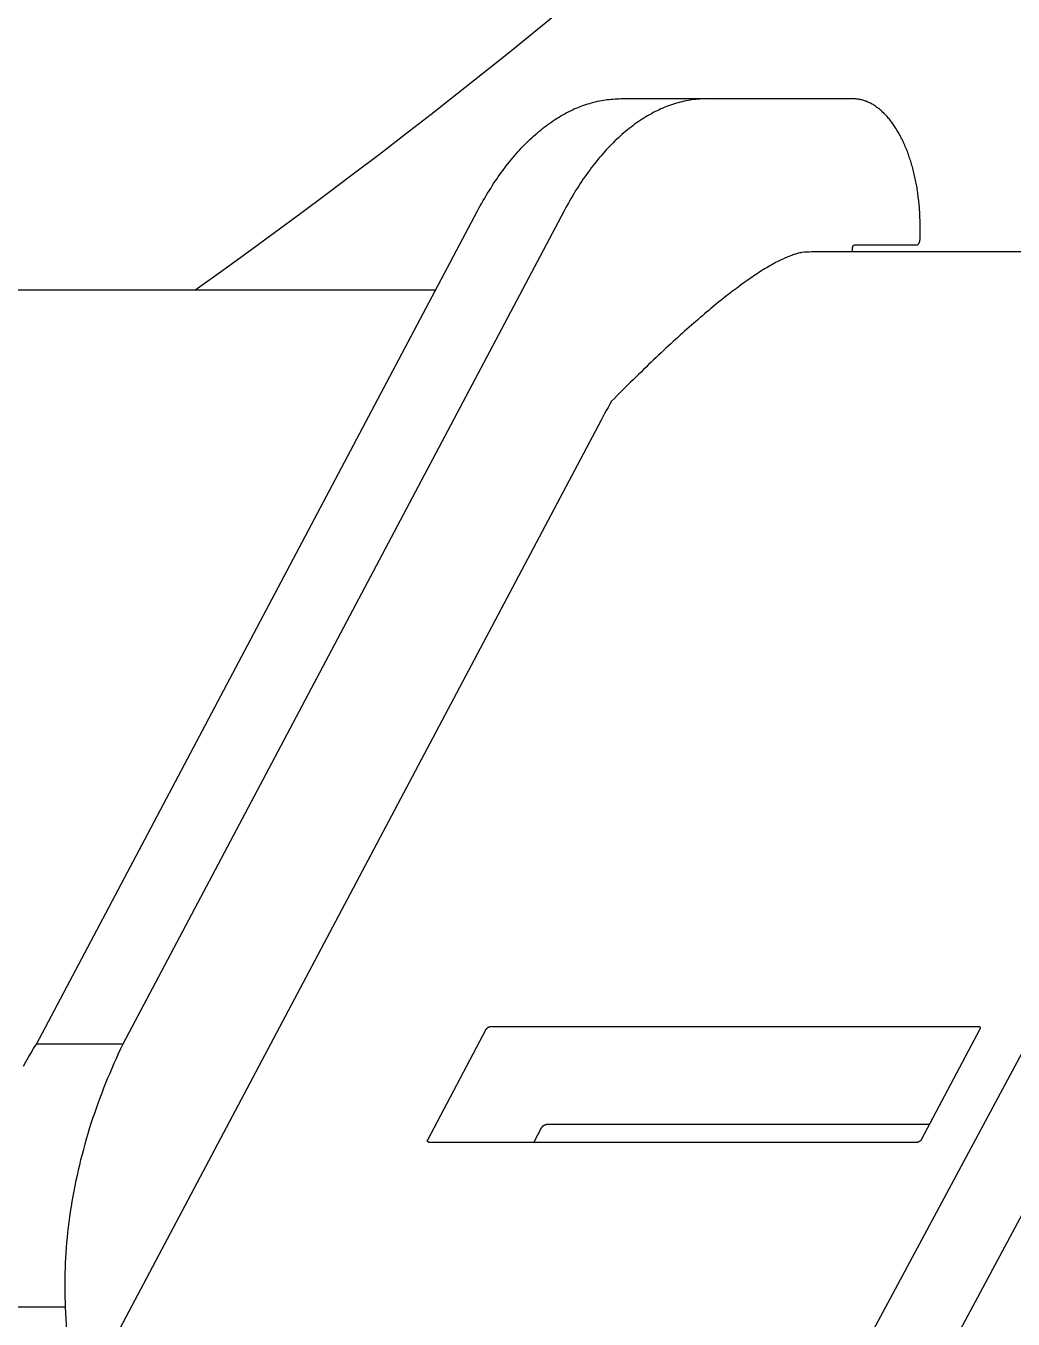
# Model space of a CAD drawing. Header units: millimetres. Extents: x 1084702 to 1166801, y 36632 to 124519.
# Drawn here: x 1098426.8 to 1098504.1, y 57985.9 to 58087.2 of the extents above; entities that cross this region are included whole.
import ezdxf

# ---------------------------------------------------------------- set-up
doc = ezdxf.new("R2010")
doc.units = ezdxf.units.MM
doc.header["$LTSCALE"] = 250
doc.linetypes.add('CENTER', pattern=[3, 2.5, -0.25, 0, -0.25])
doc.layers.get('0').update_dxf_attribs({"color": 255})

# ---------------------------------------------------------------- blocks, each defined once
blk = doc.blocks.new('PK65002M m platform_top')
at = {"linetype": 'Continuous'}
for p, q in [((-10279.4, 3384.9), (-10280.4, 3404.26)), ((-10396.52, 3299), (-10347.04, 3391.25)), ((-10340.26, 3391.25), (-10389.74, 3299)), ((-10321.39, 3315.38), (-10282.99, 3387.84)), ((-10279.4, 3384.9), (-10271.41, 3384.9)), ((-10351.06, 3363.11), (-10346.47, 3371.77)), ((-10346.11, 3371.98), (-10307.94, 3371.98)), ((-10307.8, 3371.77), (-10312.39, 3363.11)), ((-10317.26, 3370.55), (-10347.12, 3370.55)), ((-10318.49, 3299), (-10283.91, 3364.28)), ((-10277.13, 3364.28), (-10311.7, 3299)), ((-10283.91, 3364.28), (-10277.13, 3364.28)), ((-10312.76, 3362.89), (-10350.92, 3362.89)), ((-10308.42, 3305.2), (-10251.03, 3305.2)), ((-10388.02, 3302.2), (-10338.25, 3302.2)), ((-10341.24, 3301.65), (-10346.12, 3301.65)), ((-10341.08, 3302.2), (-10341.08, 3301.95)), ((-10346.38, 3301.15), (-10346.38, 3300.2)), ((-10322.95, 3290.2), (-10341.08, 3290.2))]:
    blk.add_line(p, q, dxfattribs=at)
for points in [[(-10279.35, 3383.19), (-10279.36, 3383.37), (-10279.36, 3383.76), (-10279.37, 3384.14), (-10279.38, 3384.52), (-10279.4, 3384.9)], [(-10283.91, 3364.28), (-10283.73, 3364.66), (-10283.55, 3365.04), (-10283.38, 3365.42), (-10283.21, 3365.8), (-10283.04, 3366.18), (-10282.88, 3366.57), (-10282.71, 3366.95), (-10282.56, 3367.34), (-10282.4, 3367.74), (-10282.25, 3368.13), (-10282.1, 3368.52), (-10281.95, 3368.92), (-10281.81, 3369.32), (-10281.68, 3369.71), (-10281.54, 3370.11), (-10281.41, 3370.51), (-10281.28, 3370.92), (-10281.16, 3371.32), (-10281.04, 3371.72), (-10280.93, 3372.13), (-10280.82, 3372.53), (-10280.71, 3372.94), (-10280.6, 3373.35), (-10280.5, 3373.75), (-10280.41, 3374.16), (-10280.32, 3374.57), (-10280.23, 3374.97), (-10280.15, 3375.38), (-10280.07, 3375.79), (-10279.99, 3376.19), (-10279.92, 3376.6), (-10279.85, 3377.01), (-10279.79, 3377.41), (-10279.73, 3377.82), (-10279.68, 3378.22), (-10279.63, 3378.62), (-10279.58, 3379.03), (-10279.54, 3379.43), (-10279.5, 3379.83), (-10279.47, 3380.23), (-10279.44, 3380.63), (-10279.42, 3381.02), (-10279.4, 3381.42), (-10279.38, 3381.81), (-10279.37, 3382.21), (-10279.36, 3382.6), (-10279.36, 3382.99), (-10279.35, 3383.19)], [(-10276.12, 3366), (-10276.32, 3365.66), (-10276.52, 3365.31), (-10276.72, 3364.97), (-10276.92, 3364.62), (-10277.13, 3364.28)], [(-10346.47, 3371.77), (-10346.47, 3371.77), (-10346.47, 3371.78), (-10346.46, 3371.79), (-10346.46, 3371.79), (-10346.45, 3371.8), (-10346.45, 3371.81), (-10346.44, 3371.81), (-10346.44, 3371.82), (-10346.43, 3371.82), (-10346.43, 3371.83), (-10346.42, 3371.84), (-10346.42, 3371.84), (-10346.41, 3371.85), (-10346.4, 3371.85), (-10346.4, 3371.86), (-10346.39, 3371.87), (-10346.38, 3371.87), (-10346.38, 3371.88), (-10346.37, 3371.88), (-10346.36, 3371.89), (-10346.36, 3371.89), (-10346.35, 3371.9), (-10346.34, 3371.9), (-10346.33, 3371.91), (-10346.33, 3371.91), (-10346.32, 3371.92), (-10346.31, 3371.92), (-10346.3, 3371.93), (-10346.29, 3371.93), (-10346.29, 3371.93), (-10346.28, 3371.94), (-10346.27, 3371.94), (-10346.26, 3371.95), (-10346.25, 3371.95), (-10346.25, 3371.95), (-10346.24, 3371.96), (-10346.23, 3371.96), (-10346.22, 3371.96), (-10346.21, 3371.96), (-10346.2, 3371.97), (-10346.19, 3371.97), (-10346.19, 3371.97), (-10346.18, 3371.97), (-10346.17, 3371.97), (-10346.16, 3371.98), (-10346.15, 3371.98), (-10346.15, 3371.98), (-10346.14, 3371.98), (-10346.13, 3371.98), (-10346.12, 3371.98), (-10346.11, 3371.98), (-10346.11, 3371.98)], [(-10316.12, 3371.98), (-10316.75, 3370.79), (-10316.76, 3370.78), (-10316.77, 3370.77), (-10316.77, 3370.76), (-10316.78, 3370.74), (-10316.79, 3370.73), (-10316.8, 3370.72), (-10316.81, 3370.71), (-10316.82, 3370.7), (-10316.83, 3370.69), (-10316.84, 3370.68), (-10316.85, 3370.67), (-10316.86, 3370.67), (-10316.87, 3370.66), (-10316.89, 3370.65), (-10316.9, 3370.64), (-10316.91, 3370.63), (-10316.92, 3370.63), (-10316.94, 3370.62), (-10316.95, 3370.61), (-10316.97, 3370.61), (-10316.98, 3370.6), (-10317, 3370.59), (-10317.01, 3370.59), (-10317.03, 3370.58), (-10317.04, 3370.58), (-10317.06, 3370.58), (-10317.08, 3370.57), (-10317.09, 3370.57), (-10317.11, 3370.57), (-10317.13, 3370.56), (-10317.15, 3370.56), (-10317.17, 3370.56), (-10317.18, 3370.56), (-10317.2, 3370.56), (-10317.22, 3370.55), (-10317.24, 3370.55), (-10317.26, 3370.55)], [(-10307.94, 3371.98), (-10307.94, 3371.98), (-10307.93, 3371.98), (-10307.92, 3371.98), (-10307.91, 3371.98), (-10307.91, 3371.98), (-10307.9, 3371.98), (-10307.89, 3371.98), (-10307.89, 3371.97), (-10307.88, 3371.97), (-10307.87, 3371.97), (-10307.87, 3371.97), (-10307.86, 3371.97), (-10307.85, 3371.96), (-10307.85, 3371.96), (-10307.84, 3371.96), (-10307.84, 3371.96), (-10307.83, 3371.95), (-10307.83, 3371.95), (-10307.82, 3371.95), (-10307.82, 3371.94), (-10307.81, 3371.94), (-10307.81, 3371.93), (-10307.81, 3371.93), (-10307.8, 3371.93), (-10307.8, 3371.92), (-10307.8, 3371.92), (-10307.79, 3371.91), (-10307.79, 3371.91)], [(-10307.79, 3371.91), (-10307.79, 3371.9), (-10307.79, 3371.9), (-10307.78, 3371.89), (-10307.78, 3371.89), (-10307.78, 3371.88), (-10307.78, 3371.88), (-10307.78, 3371.87), (-10307.78, 3371.87), (-10307.78, 3371.86), (-10307.78, 3371.85), (-10307.78, 3371.85), (-10307.78, 3371.84), (-10307.78, 3371.84), (-10307.78, 3371.83), (-10307.78, 3371.82), (-10307.78, 3371.82), (-10307.78, 3371.81), (-10307.79, 3371.81), (-10307.79, 3371.8), (-10307.79, 3371.79), (-10307.79, 3371.79), (-10307.8, 3371.78), (-10307.8, 3371.77), (-10307.8, 3371.77)], [(-10351.07, 3362.97), (-10351.08, 3362.97), (-10351.08, 3362.97), (-10351.08, 3362.98), (-10351.08, 3362.99), (-10351.08, 3362.99), (-10351.08, 3363), (-10351.08, 3363), (-10351.09, 3363.01), (-10351.09, 3363.01), (-10351.09, 3363.02), (-10351.09, 3363.02), (-10351.09, 3363.03), (-10351.09, 3363.04), (-10351.08, 3363.04), (-10351.08, 3363.05), (-10351.08, 3363.05), (-10351.08, 3363.06), (-10351.08, 3363.07), (-10351.08, 3363.07), (-10351.07, 3363.08), (-10351.07, 3363.09), (-10351.07, 3363.09), (-10351.07, 3363.1), (-10351.06, 3363.11)], [(-10312.39, 3363.11), (-10312.4, 3363.1), (-10312.4, 3363.09), (-10312.4, 3363.09), (-10312.41, 3363.08), (-10312.41, 3363.07), (-10312.42, 3363.07), (-10312.42, 3363.06), (-10312.43, 3363.05), (-10312.43, 3363.05), (-10312.44, 3363.04), (-10312.44, 3363.04), (-10312.45, 3363.03), (-10312.45, 3363.02), (-10312.46, 3363.02), (-10312.47, 3363.01), (-10312.47, 3363.01), (-10312.48, 3363), (-10312.49, 3363), (-10312.49, 3362.99), (-10312.5, 3362.99), (-10312.51, 3362.98), (-10312.52, 3362.97), (-10312.52, 3362.97), (-10312.53, 3362.96), (-10312.54, 3362.96), (-10312.55, 3362.96), (-10312.55, 3362.95), (-10312.56, 3362.95), (-10312.57, 3362.94), (-10312.58, 3362.94), (-10312.59, 3362.93), (-10312.59, 3362.93), (-10312.6, 3362.93), (-10312.61, 3362.92), (-10312.62, 3362.92), (-10312.63, 3362.92), (-10312.64, 3362.91), (-10312.64, 3362.91), (-10312.65, 3362.91), (-10312.66, 3362.91), (-10312.67, 3362.91), (-10312.68, 3362.9), (-10312.69, 3362.9), (-10312.69, 3362.9), (-10312.7, 3362.9), (-10312.71, 3362.9), (-10312.72, 3362.9), (-10312.73, 3362.9), (-10312.73, 3362.89), (-10312.74, 3362.89), (-10312.75, 3362.89), (-10312.76, 3362.89)], [(-10350.92, 3362.89), (-10350.93, 3362.89), (-10350.94, 3362.89), (-10350.94, 3362.89), (-10350.95, 3362.9), (-10350.96, 3362.9), (-10350.96, 3362.9), (-10350.97, 3362.9), (-10350.98, 3362.9), (-10350.98, 3362.9), (-10350.99, 3362.9), (-10351, 3362.91), (-10351, 3362.91), (-10351.01, 3362.91), (-10351.02, 3362.91), (-10351.02, 3362.91), (-10351.03, 3362.92), (-10351.03, 3362.92), (-10351.04, 3362.92), (-10351.04, 3362.93), (-10351.05, 3362.93), (-10351.05, 3362.93), (-10351.05, 3362.94), (-10351.06, 3362.94), (-10351.06, 3362.95), (-10351.06, 3362.95), (-10351.07, 3362.96), (-10351.07, 3362.96), (-10351.07, 3362.97)], [(-10322.21, 3313.91), (-10322.07, 3314.15), (-10321.93, 3314.39), (-10321.79, 3314.64), (-10321.66, 3314.88), (-10321.52, 3315.13), (-10321.39, 3315.38)], [(-10331.24, 3305.63), (-10331.09, 3305.75), (-10330.94, 3305.87), (-10330.78, 3306), (-10330.62, 3306.12), (-10330.46, 3306.25), (-10330.3, 3306.38), (-10330.14, 3306.52), (-10329.98, 3306.65), (-10329.82, 3306.79), (-10329.65, 3306.92), (-10329.49, 3307.06), (-10329.32, 3307.21), (-10329.15, 3307.35), (-10328.98, 3307.5), (-10328.81, 3307.65), (-10328.64, 3307.8), (-10328.46, 3307.95), (-10328.29, 3308.1), (-10328.11, 3308.26), (-10327.93, 3308.42), (-10327.75, 3308.58), (-10327.57, 3308.74), (-10327.39, 3308.91), (-10327.21, 3309.07), (-10327.02, 3309.24), (-10326.84, 3309.41), (-10326.65, 3309.59), (-10326.46, 3309.76), (-10326.27, 3309.94), (-10326.08, 3310.12), (-10325.89, 3310.3), (-10325.7, 3310.48), (-10325.5, 3310.67), (-10325.31, 3310.85), (-10325.11, 3311.04), (-10324.91, 3311.23), (-10324.71, 3311.43), (-10324.51, 3311.62), (-10324.31, 3311.82), (-10324.1, 3312.02), (-10323.9, 3312.22), (-10323.69, 3312.42), (-10323.48, 3312.63), (-10323.27, 3312.84), (-10323.06, 3313.05), (-10322.85, 3313.26), (-10322.64, 3313.47), (-10322.42, 3313.69), (-10322.21, 3313.91)], [(-10337.12, 3302.26), (-10337.03, 3302.27), (-10336.95, 3302.29), (-10336.86, 3302.31), (-10336.78, 3302.33), (-10336.69, 3302.36), (-10336.6, 3302.39), (-10336.5, 3302.42), (-10336.41, 3302.45), (-10336.32, 3302.48), (-10336.22, 3302.52), (-10336.12, 3302.56), (-10336.02, 3302.6), (-10335.92, 3302.64), (-10335.82, 3302.68), (-10335.72, 3302.73), (-10335.61, 3302.78), (-10335.5, 3302.83), (-10335.4, 3302.88), (-10335.29, 3302.94), (-10335.18, 3302.99), (-10335.06, 3303.05), (-10334.95, 3303.11), (-10334.84, 3303.18), (-10334.72, 3303.24), (-10334.6, 3303.31), (-10334.48, 3303.38), (-10334.36, 3303.45), (-10334.24, 3303.52), (-10334.12, 3303.6), (-10333.99, 3303.67), (-10333.87, 3303.75), (-10333.74, 3303.83), (-10333.61, 3303.92), (-10333.49, 3304), (-10333.35, 3304.09), (-10333.22, 3304.18), (-10333.09, 3304.27), (-10332.96, 3304.36), (-10332.82, 3304.46), (-10332.68, 3304.55), (-10332.54, 3304.65), (-10332.4, 3304.75), (-10332.26, 3304.86), (-10332.12, 3304.96), (-10331.98, 3305.07), (-10331.83, 3305.18), (-10331.69, 3305.29), (-10331.54, 3305.4), (-10331.39, 3305.51), (-10331.24, 3305.63)], [(-10338.25, 3302.2), (-10338.06, 3302.21), (-10337.87, 3302.21), (-10337.68, 3302.22), (-10337.49, 3302.23), (-10337.3, 3302.24), (-10337.12, 3302.26)], [(-10346.12, 3301.65), (-10346.12, 3301.65), (-10346.13, 3301.65), (-10346.14, 3301.65), (-10346.15, 3301.65), (-10346.15, 3301.65), (-10346.16, 3301.65), (-10346.17, 3301.65), (-10346.17, 3301.64), (-10346.18, 3301.64), (-10346.19, 3301.64), (-10346.19, 3301.63), (-10346.2, 3301.63), (-10346.21, 3301.63), (-10346.21, 3301.62), (-10346.22, 3301.62), (-10346.23, 3301.61), (-10346.23, 3301.6), (-10346.24, 3301.6), (-10346.25, 3301.59), (-10346.25, 3301.59), (-10346.26, 3301.58), (-10346.26, 3301.57), (-10346.27, 3301.56), (-10346.28, 3301.56), (-10346.28, 3301.55), (-10346.29, 3301.54), (-10346.29, 3301.53), (-10346.3, 3301.52), (-10346.3, 3301.51), (-10346.31, 3301.5), (-10346.31, 3301.49), (-10346.32, 3301.48), (-10346.32, 3301.47), (-10346.33, 3301.46), (-10346.33, 3301.45), (-10346.33, 3301.44), (-10346.34, 3301.43), (-10346.34, 3301.42), (-10346.35, 3301.41), (-10346.35, 3301.4), (-10346.35, 3301.39), (-10346.36, 3301.37), (-10346.36, 3301.36), (-10346.36, 3301.35), (-10346.36, 3301.34), (-10346.37, 3301.33), (-10346.37, 3301.31), (-10346.37, 3301.3), (-10346.37, 3301.29), (-10346.37, 3301.27), (-10346.38, 3301.26), (-10346.38, 3301.25), (-10346.38, 3301.23), (-10346.38, 3301.22), (-10346.38, 3301.21), (-10346.38, 3301.19), (-10346.38, 3301.18), (-10346.38, 3301.17), (-10346.38, 3301.15)], [(-10341.08, 3301.95), (-10341.08, 3301.95), (-10341.08, 3301.94), (-10341.09, 3301.93), (-10341.09, 3301.92), (-10341.09, 3301.91), (-10341.09, 3301.9), (-10341.09, 3301.89), (-10341.09, 3301.88), (-10341.09, 3301.87), (-10341.09, 3301.87), (-10341.09, 3301.86), (-10341.09, 3301.85), (-10341.1, 3301.84), (-10341.1, 3301.83), (-10341.1, 3301.82), (-10341.1, 3301.82), (-10341.1, 3301.81), (-10341.11, 3301.8), (-10341.11, 3301.79), (-10341.11, 3301.78), (-10341.12, 3301.78), (-10341.12, 3301.77), (-10341.12, 3301.76), (-10341.12, 3301.76), (-10341.13, 3301.75), (-10341.13, 3301.74), (-10341.13, 3301.74), (-10341.14, 3301.73), (-10341.14, 3301.72), (-10341.15, 3301.72), (-10341.15, 3301.71), (-10341.15, 3301.71), (-10341.16, 3301.7), (-10341.16, 3301.7), (-10341.17, 3301.69), (-10341.17, 3301.69), (-10341.17, 3301.69), (-10341.18, 3301.68), (-10341.18, 3301.68), (-10341.19, 3301.67), (-10341.19, 3301.67), (-10341.2, 3301.67), (-10341.2, 3301.67), (-10341.21, 3301.66), (-10341.21, 3301.66), (-10341.21, 3301.66), (-10341.22, 3301.66), (-10341.22, 3301.66), (-10341.23, 3301.66), (-10341.23, 3301.66), (-10341.24, 3301.65), (-10341.24, 3301.65)], [(-10346.38, 3300.2), (-10346.38, 3300.08), (-10346.38, 3299.95), (-10346.38, 3299.82), (-10346.38, 3299.69), (-10346.37, 3299.57), (-10346.37, 3299.44), (-10346.36, 3299.31), (-10346.35, 3299.19), (-10346.35, 3299.06), (-10346.34, 3298.94), (-10346.33, 3298.81), (-10346.32, 3298.68), (-10346.31, 3298.56), (-10346.3, 3298.43), (-10346.29, 3298.31), (-10346.27, 3298.18), (-10346.26, 3298.06), (-10346.24, 3297.93), (-10346.23, 3297.81), (-10346.21, 3297.69), (-10346.19, 3297.56), (-10346.18, 3297.44), (-10346.16, 3297.32), (-10346.14, 3297.2), (-10346.12, 3297.07), (-10346.09, 3296.95), (-10346.07, 3296.83), (-10346.05, 3296.71), (-10346.02, 3296.59), (-10346, 3296.48), (-10345.97, 3296.36), (-10345.95, 3296.24), (-10345.92, 3296.12), (-10345.89, 3296.01), (-10345.86, 3295.89), (-10345.83, 3295.78), (-10345.8, 3295.66), (-10345.77, 3295.55), (-10345.74, 3295.44), (-10345.71, 3295.32), (-10345.67, 3295.21), (-10345.64, 3295.1), (-10345.61, 3294.99), (-10345.57, 3294.88), (-10345.53, 3294.78), (-10345.5, 3294.67), (-10345.46, 3294.56), (-10345.42, 3294.46), (-10345.38, 3294.35), (-10345.34, 3294.25), (-10345.3, 3294.15), (-10345.26, 3294.05), (-10345.22, 3293.94), (-10345.17, 3293.85), (-10345.13, 3293.75), (-10345.08, 3293.65), (-10345.04, 3293.55), (-10344.99, 3293.46), (-10344.95, 3293.36), (-10344.9, 3293.27), (-10344.85, 3293.18), (-10344.81, 3293.09), (-10344.76, 3293), (-10344.71, 3292.91), (-10344.66, 3292.83), (-10344.61, 3292.74), (-10344.56, 3292.66), (-10344.51, 3292.57), (-10344.46, 3292.49), (-10344.4, 3292.41), (-10344.35, 3292.33), (-10344.3, 3292.25), (-10344.24, 3292.18), (-10344.19, 3292.1), (-10344.13, 3292.03), (-10344.08, 3291.96), (-10344.02, 3291.88), (-10343.97, 3291.81), (-10343.91, 3291.75), (-10343.85, 3291.68), (-10343.79, 3291.61), (-10343.74, 3291.55), (-10343.68, 3291.48), (-10343.62, 3291.42), (-10343.56, 3291.36), (-10343.5, 3291.3), (-10343.44, 3291.25), (-10343.38, 3291.19), (-10343.32, 3291.14), (-10343.25, 3291.08), (-10343.19, 3291.03), (-10343.13, 3290.98), (-10343.07, 3290.93), (-10343, 3290.89), (-10342.94, 3290.84), (-10342.88, 3290.8), (-10342.81, 3290.75), (-10342.75, 3290.71), (-10342.69, 3290.67), (-10342.62, 3290.64), (-10342.56, 3290.6), (-10342.49, 3290.56), (-10342.43, 3290.53), (-10342.36, 3290.5), (-10342.29, 3290.47), (-10342.23, 3290.44), (-10342.16, 3290.41), (-10342.1, 3290.39), (-10342.03, 3290.37), (-10341.96, 3290.34), (-10341.89, 3290.32), (-10341.83, 3290.3), (-10341.76, 3290.29), (-10341.69, 3290.27), (-10341.63, 3290.26), (-10341.56, 3290.25), (-10341.49, 3290.23), (-10341.42, 3290.23), (-10341.35, 3290.22), (-10341.29, 3290.21), (-10341.22, 3290.21), (-10341.15, 3290.21), (-10341.08, 3290.2)], [(-10329.73, 3290.2), (-10329.58, 3290.21), (-10329.42, 3290.21), (-10329.27, 3290.22), (-10329.12, 3290.23), (-10328.96, 3290.24), (-10328.81, 3290.26), (-10328.65, 3290.27), (-10328.5, 3290.29), (-10328.35, 3290.32), (-10328.2, 3290.35), (-10328.04, 3290.37), (-10327.89, 3290.41), (-10327.74, 3290.44), (-10327.58, 3290.48), (-10327.43, 3290.52), (-10327.28, 3290.56), (-10327.13, 3290.61), (-10326.98, 3290.66), (-10326.82, 3290.71), (-10326.67, 3290.77), (-10326.52, 3290.82), (-10326.37, 3290.88), (-10326.22, 3290.95), (-10326.07, 3291.01), (-10325.92, 3291.08), (-10325.77, 3291.15), (-10325.62, 3291.22), (-10325.47, 3291.3), (-10325.33, 3291.38), (-10325.18, 3291.46), (-10325.03, 3291.55), (-10324.88, 3291.63), (-10324.74, 3291.72), (-10324.59, 3291.82), (-10324.45, 3291.91), (-10324.3, 3292.01), (-10324.16, 3292.11), (-10324.01, 3292.21), (-10323.87, 3292.32), (-10323.73, 3292.43), (-10323.58, 3292.54), (-10323.44, 3292.65), (-10323.3, 3292.77), (-10323.16, 3292.89), (-10323.02, 3293.01), (-10322.88, 3293.14), (-10322.74, 3293.26), (-10322.6, 3293.39), (-10322.46, 3293.52), (-10322.33, 3293.66), (-10322.19, 3293.79), (-10322.06, 3293.93), (-10321.92, 3294.08), (-10321.79, 3294.22), (-10321.65, 3294.37), (-10321.52, 3294.52), (-10321.39, 3294.67), (-10321.26, 3294.82), (-10321.13, 3294.98), (-10321, 3295.14), (-10320.87, 3295.3), (-10320.74, 3295.46), (-10320.61, 3295.63), (-10320.49, 3295.8), (-10320.36, 3295.97), (-10320.24, 3296.14), (-10320.12, 3296.32), (-10319.99, 3296.49), (-10319.87, 3296.67), (-10319.75, 3296.85), (-10319.63, 3297.04), (-10319.51, 3297.23), (-10319.39, 3297.41), (-10319.28, 3297.6), (-10319.16, 3297.8), (-10319.05, 3297.99), (-10318.93, 3298.19), (-10318.82, 3298.39), (-10318.71, 3298.59), (-10318.6, 3298.79), (-10318.49, 3299)], [(-10311.7, 3299), (-10311.81, 3298.79), (-10311.92, 3298.59), (-10312.03, 3298.39), (-10312.15, 3298.19), (-10312.26, 3297.99), (-10312.38, 3297.8), (-10312.49, 3297.61), (-10312.61, 3297.42), (-10312.73, 3297.23), (-10312.84, 3297.04), (-10312.96, 3296.86), (-10313.08, 3296.68), (-10313.2, 3296.5), (-10313.33, 3296.32), (-10313.45, 3296.15), (-10313.57, 3295.97), (-10313.7, 3295.8), (-10313.83, 3295.63), (-10313.95, 3295.47), (-10314.08, 3295.31), (-10314.21, 3295.14), (-10314.34, 3294.99), (-10314.47, 3294.83), (-10314.6, 3294.67), (-10314.73, 3294.52), (-10314.86, 3294.37), (-10315, 3294.23), (-10315.13, 3294.08), (-10315.26, 3293.94), (-10315.4, 3293.8), (-10315.54, 3293.66), (-10315.67, 3293.53), (-10315.81, 3293.4), (-10315.95, 3293.27), (-10316.09, 3293.14), (-10316.23, 3293.02), (-10316.37, 3292.9), (-10316.51, 3292.78), (-10316.65, 3292.66), (-10316.79, 3292.55), (-10316.93, 3292.43), (-10317.08, 3292.33), (-10317.22, 3292.22), (-10317.36, 3292.12), (-10317.51, 3292.02), (-10317.65, 3291.92), (-10317.8, 3291.82), (-10317.94, 3291.73), (-10318.09, 3291.64), (-10318.24, 3291.55), (-10318.39, 3291.47), (-10318.53, 3291.38), (-10318.68, 3291.3), (-10318.83, 3291.23), (-10318.98, 3291.15), (-10319.13, 3291.08), (-10319.28, 3291.01), (-10319.43, 3290.95), (-10319.58, 3290.89), (-10319.73, 3290.83), (-10319.88, 3290.77), (-10320.03, 3290.71), (-10320.19, 3290.66), (-10320.34, 3290.61), (-10320.49, 3290.57), (-10320.64, 3290.52), (-10320.79, 3290.48), (-10320.95, 3290.44), (-10321.1, 3290.41), (-10321.25, 3290.38), (-10321.41, 3290.35), (-10321.56, 3290.32), (-10321.71, 3290.3), (-10321.87, 3290.27), (-10322.02, 3290.26), (-10322.18, 3290.24), (-10322.33, 3290.23), (-10322.48, 3290.22), (-10322.64, 3290.21), (-10322.79, 3290.21), (-10322.95, 3290.2)]]:
    blk.add_lwpolyline(points, dxfattribs=at)
blk.add_arc((-9992.04, 2886.68), 513.5, 125.4077, 143.6998, dxfattribs=at)
blk = doc.blocks.new('1-deck_B4_1')
at = {"linetype": 'CENTER', "rotation": 180}
blk.add_blockref('PK65002M m platform_top', (70387.47, 26963.11), dxfattribs=at)

msp = doc.modelspace()

# ---------------------------------------------------------------- block references
msp.add_blockref('1-deck_B4_1', (1017763.01, 34408.58))

doc.saveas('drawing.dxf')
